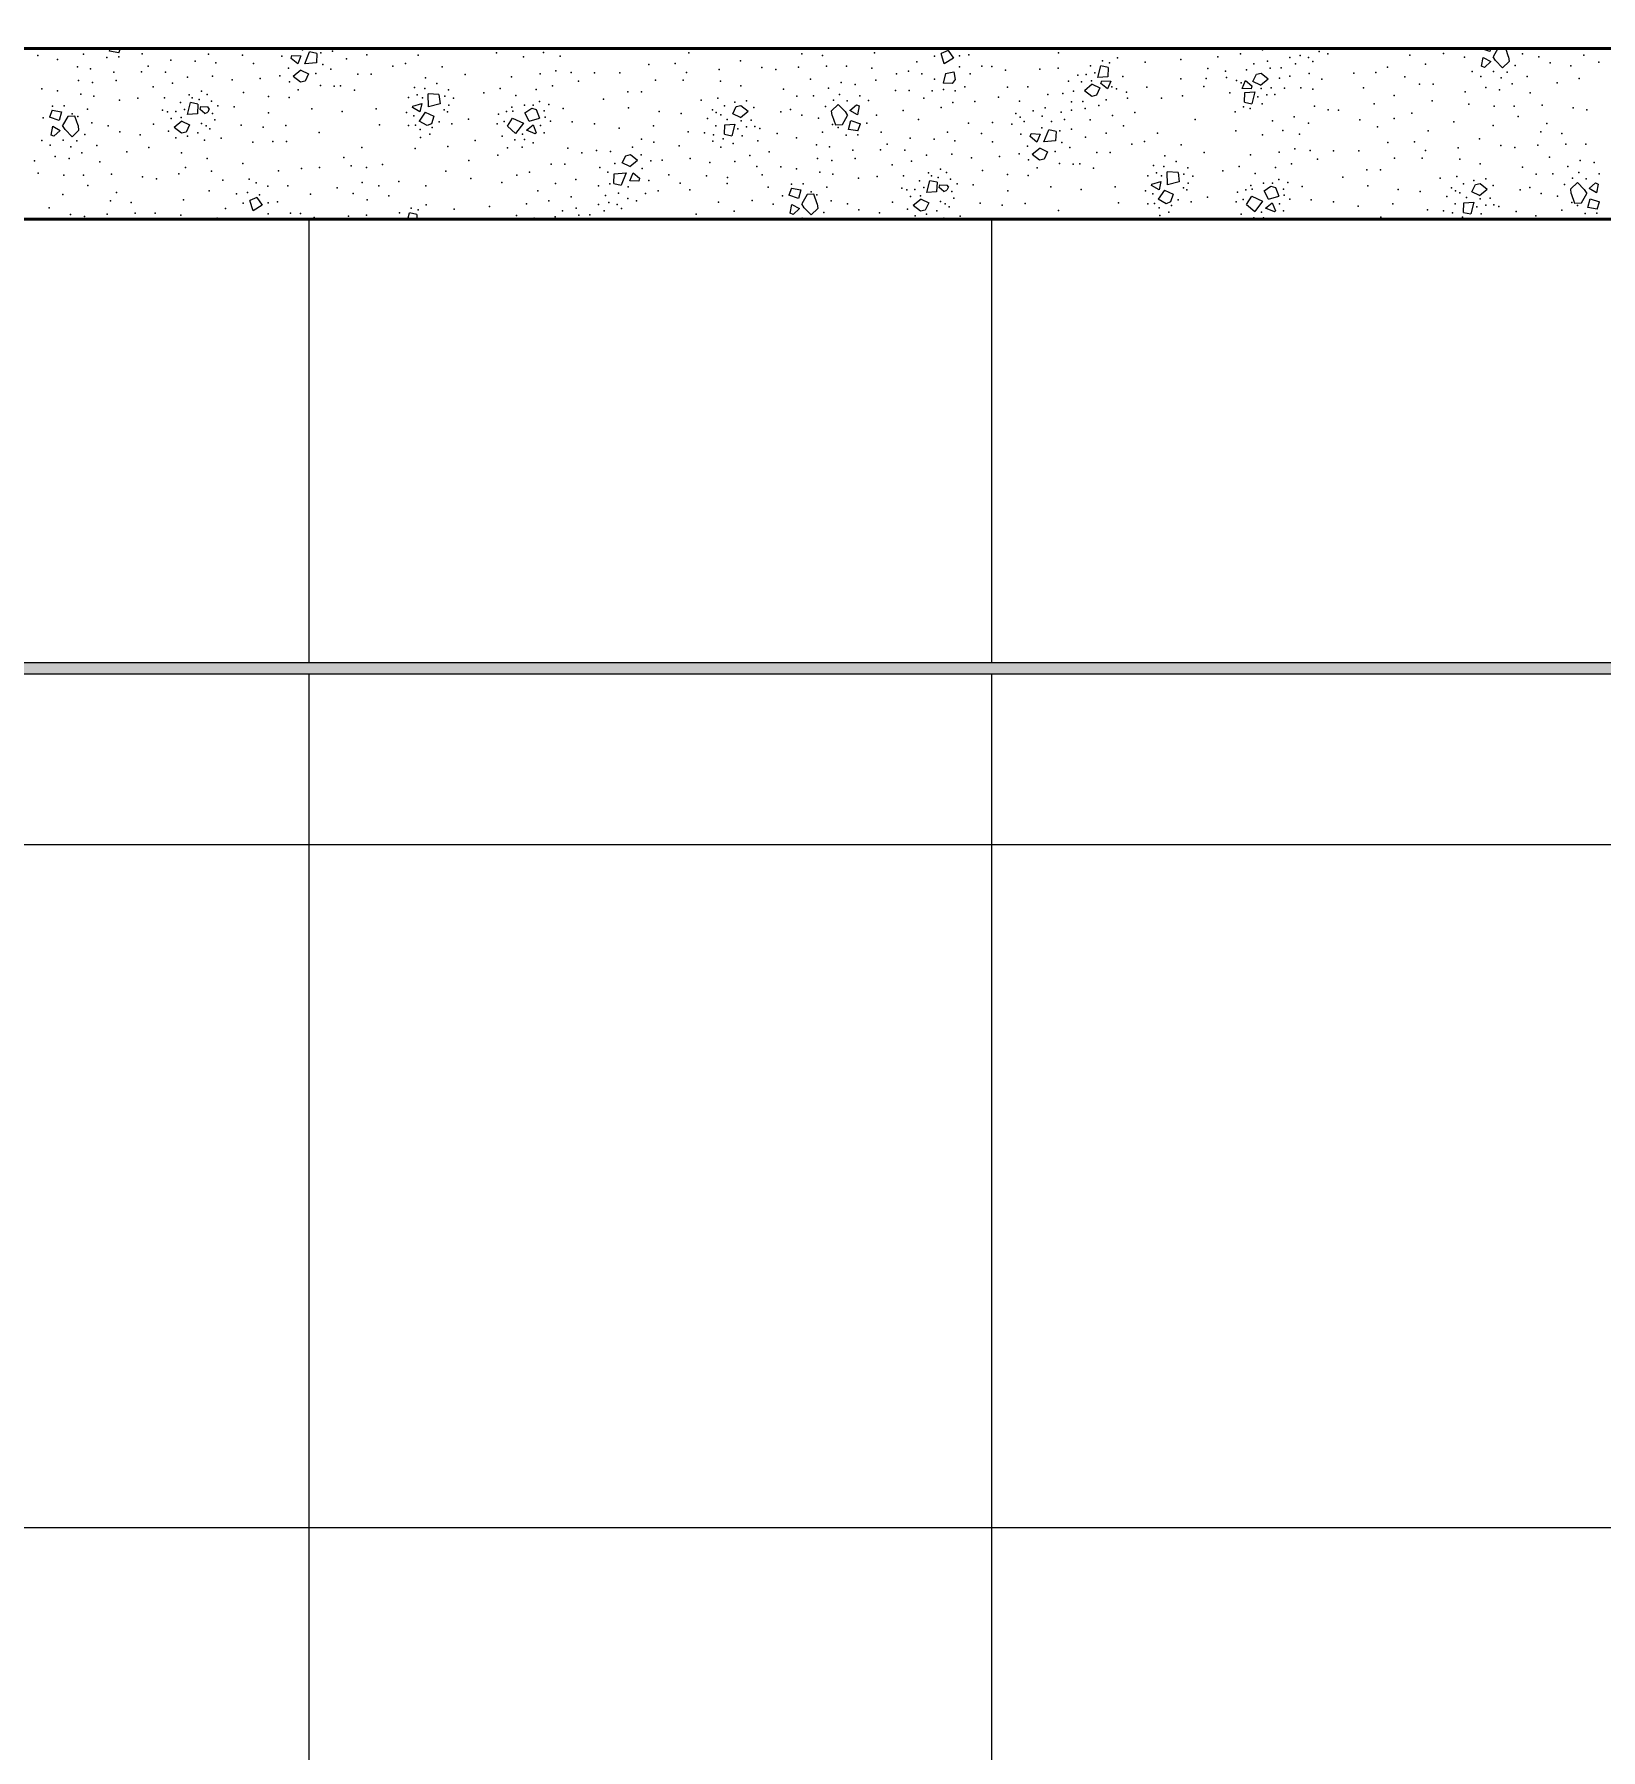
# Model space of a CAD drawing. Header units: metres. Extents: x -1.8 to 75.3, y -2 to 2.8.
# Drawn here: x 52.222 to 53.599, y 0.307 to 1.814 of the extents above; entities that cross this region are included whole.
import ezdxf

# ---------------------------------------------------------------- set-up
doc = ezdxf.new("R2010")
doc.units = ezdxf.units.M
doc.header["$MEASUREMENT"] = 0
for name, color, linetype in [('COTAS CORTE', 7, 'Continuous'), ('FORRO.EXEC', 7, 'Continuous'), ('LAJES.EST', 7, 'Continuous')]:
    doc.layers.add(name, color=color, linetype=linetype)
doc.layers.add('COTAS CORTE_Caneta_No__25', color=7, linetype='Continuous', lineweight=13, true_color=0x982312)
doc.layers.add('PAREDE CONSTRUIR_Caneta_No__97', color=7, linetype='Continuous', lineweight=13, true_color=0x6b6b6b)
for name, color, linetype, lineweight in [('FORRO.EXEC_Caneta_No__241', 7, 'Continuous', 13), ('LAJES.EST_Caneta_No__1', 7, 'Continuous', 40), ('LAJES.EST_Caneta_No__241', 7, 'Continuous', 13)]:
    doc.layers.add(name, color=color, linetype=linetype, lineweight=lineweight)
doc.styles.add('GENERATED_STYLE_1', font='arial.ttf')
doc.dimstyles.new('GENERATED_STYLE__2', dxfattribs={"dimtxt": 0.05, "dimasz": 0.02375, "dimexe": 0.18, "dimexo": 0.267183, "dimgap": 0, "dimtad": 1, "dimzin": 0, "dimdsep": 46, "dimtxsty": 'GENERATED_STYLE_1', "dimblk": 'ARROWHEAD_11', "dimblk1": 'ARROWHEAD_11', "dimblk2": 'ARROWHEAD_11', "dimcen": 0.09, "dimclrd": 256, "dimclre": 256, "dimclrt": 256, "dimadec": 0, "dimazin": 0, "dimtfac": 1, "dimtdec": 4, "dimtmove": 0, "dimatfit": 3, "dimfxl": 0, "dimtolj": 1, "dimtzin": 0, "dimarcsym": 0})

# ---------------------------------------------------------------- blocks, each defined once
blk = doc.blocks.new('*X201', base_point=(18.4635, -1.8982))
at = {"layer": 'LAJES.EST_Caneta_No__241', "color": 7, "linetype": 'Continuous', "lineweight": 13}
for p, q in [((52.288, 1.7993), (52.2887, 1.8018)), ((52.2962, 1.7979), (52.288, 1.7993)), ((52.2962, 1.7979), (52.2976, 1.8018)), ((52.4477, 1.793), (52.4483, 1.7956)), ((52.4483, 1.7956), (52.4563, 1.7952)), ((52.4563, 1.7952), (52.4535, 1.7882)), ((52.4596, 1.7883), (52.4638, 1.799)), ((52.4703, 1.7975), (52.4638, 1.799)), ((52.4703, 1.7975), (52.47, 1.7892)), ((53.0253, 1.8001), (53.0192, 1.7973)), ((53.0219, 1.7884), (53.0192, 1.7973)), ((53.0253, 1.8001), (53.03, 1.7933)), ((53.5015, 1.7991), (53.4937, 1.8018)), ((53.4943, 1.7862), (53.4957, 1.794)), ((53.4957, 1.794), (53.5023, 1.7903)), ((53.5022, 1.8018), (53.5015, 1.7991)), ((53.5086, 1.8018), (53.5044, 1.7946)), ((53.5066, 1.7911), (53.5044, 1.7946)), ((53.518, 1.7946), (53.5155, 1.8018)), ((53.518, 1.7946), (53.5185, 1.7904)), ((52.4535, 1.7882), (52.4477, 1.793)), ((52.4563, 1.7828), (52.4494, 1.7772)), ((52.4563, 1.7828), (52.4629, 1.7796)), ((52.47, 1.7892), (52.4596, 1.7883)), ((52.4629, 1.7796), (52.4599, 1.7732)), ((53.023, 1.7798), (53.0209, 1.7713)), ((53.03, 1.7933), (53.0219, 1.7884)), ((53.023, 1.7798), (53.0302, 1.7813)), ((53.0302, 1.7813), (53.0316, 1.7744)), ((53.157, 1.7762), (53.1596, 1.7865)), ((53.1661, 1.7851), (53.1596, 1.7865)), ((53.1661, 1.7851), (53.1657, 1.7768)), ((53.2933, 1.7727), (53.2964, 1.7791)), ((53.2964, 1.7791), (53.3005, 1.7801)), ((53.3005, 1.7801), (53.3068, 1.7751)), ((53.4968, 1.7852), (53.4943, 1.7862)), ((53.5023, 1.7903), (53.4968, 1.7852)), ((53.5127, 1.7848), (53.5066, 1.7911)), ((53.5185, 1.7904), (53.5127, 1.7848)), ((52.4558, 1.7722), (52.4494, 1.7772)), ((52.4599, 1.7732), (52.4558, 1.7722)), ((53.0289, 1.7711), (53.0209, 1.7713)), ((53.0316, 1.7744), (53.0289, 1.7711)), ((53.152, 1.7703), (53.1452, 1.7647)), ((53.1515, 1.7597), (53.1452, 1.7647)), ((53.152, 1.7703), (53.1587, 1.7671)), ((53.1587, 1.7671), (53.1556, 1.7607)), ((53.1657, 1.7768), (53.157, 1.7762)), ((53.1596, 1.7709), (53.1603, 1.7735)), ((53.1654, 1.7662), (53.1596, 1.7709)), ((53.1603, 1.7735), (53.1682, 1.7732)), ((53.1682, 1.7732), (53.1654, 1.7662)), ((53.2838, 1.7666), (53.2866, 1.7736)), ((53.2917, 1.7662), (53.2838, 1.7666)), ((53.2866, 1.7736), (53.2924, 1.7689)), ((53.2924, 1.7689), (53.2917, 1.7662)), ((53.3, 1.7695), (53.2933, 1.7727)), ((53.3, 1.7695), (53.3068, 1.7751)), ((52.3567, 1.7439), (52.3593, 1.7542)), ((52.3658, 1.7528), (52.3593, 1.7542)), ((52.3658, 1.7528), (52.3654, 1.7444)), ((52.3676, 1.7481), (52.3683, 1.7507)), ((52.3683, 1.7507), (52.3746, 1.7504)), ((52.3756, 1.7489), (52.3744, 1.7458)), ((52.3756, 1.7489), (52.3746, 1.7504)), ((52.5544, 1.7499), (52.5546, 1.7512)), ((52.5609, 1.7461), (52.5544, 1.7499)), ((52.5546, 1.7512), (52.5626, 1.7535)), ((52.5626, 1.7535), (52.5609, 1.7461)), ((52.5685, 1.7505), (52.5681, 1.7619)), ((52.5776, 1.7614), (52.5681, 1.7619)), ((52.5786, 1.7531), (52.5685, 1.7505)), ((52.5776, 1.7614), (52.5786, 1.7531)), ((52.6533, 1.7453), (52.6592, 1.7493)), ((52.6592, 1.7493), (52.6632, 1.7481)), ((52.836, 1.7444), (52.8391, 1.7508)), ((52.8391, 1.7508), (52.8432, 1.7518)), ((52.8432, 1.7518), (52.8495, 1.7468)), ((52.9229, 1.7471), (52.9287, 1.7527)), ((52.9287, 1.7527), (52.9348, 1.7464)), ((52.939, 1.7473), (52.9446, 1.7524)), ((52.9446, 1.7524), (52.9471, 1.7513)), ((52.9471, 1.7513), (52.9456, 1.7435)), ((53.1556, 1.7607), (53.1515, 1.7597)), ((53.2859, 1.7547), (53.2862, 1.763)), ((53.2859, 1.7547), (53.2924, 1.7533)), ((53.2862, 1.763), (53.2949, 1.7636)), ((53.2949, 1.7636), (53.2924, 1.7533)), ((52.2377, 1.7477), (52.2354, 1.7414)), ((52.2439, 1.7385), (52.2354, 1.7414)), ((52.2377, 1.7477), (52.2459, 1.7462)), ((52.2459, 1.7462), (52.2439, 1.7385)), ((52.2515, 1.742), (52.2468, 1.734)), ((52.249, 1.7305), (52.2468, 1.734)), ((52.2574, 1.7423), (52.2515, 1.742)), ((52.2604, 1.734), (52.2574, 1.7423)), ((52.2604, 1.734), (52.2609, 1.7298)), ((52.3517, 1.738), (52.3449, 1.7324)), ((52.3517, 1.738), (52.3584, 1.7348)), ((52.3584, 1.7348), (52.3553, 1.7284)), ((52.3654, 1.7444), (52.3567, 1.7439)), ((52.3717, 1.7447), (52.3676, 1.7481)), ((52.3717, 1.7447), (52.3744, 1.7458)), ((52.5656, 1.7458), (52.5602, 1.738)), ((52.5673, 1.734), (52.5602, 1.738)), ((52.5656, 1.7458), (52.5732, 1.7424)), ((52.5711, 1.7357), (52.5673, 1.734)), ((52.5732, 1.7424), (52.5711, 1.7357)), ((52.6379, 1.7334), (52.6424, 1.7405)), ((52.6424, 1.7405), (52.6519, 1.7361)), ((52.6519, 1.7361), (52.645, 1.727)), ((52.6571, 1.7379), (52.6533, 1.7453)), ((52.6546, 1.7301), (52.6605, 1.7347)), ((52.6571, 1.7379), (52.6662, 1.7406)), ((52.6605, 1.7347), (52.6632, 1.7277)), ((52.6632, 1.7481), (52.6662, 1.7406)), ((52.8286, 1.7264), (52.829, 1.7348)), ((52.829, 1.7348), (52.8377, 1.7353)), ((52.8377, 1.7353), (52.8351, 1.725)), ((52.8427, 1.7412), (52.836, 1.7444)), ((52.8427, 1.7412), (52.8495, 1.7468)), ((52.9233, 1.743), (52.9229, 1.7471)), ((52.9233, 1.743), (52.9263, 1.7346)), ((52.9263, 1.7346), (52.9323, 1.7349)), ((52.9323, 1.7349), (52.9369, 1.7429)), ((52.9348, 1.7464), (52.9369, 1.7429)), ((52.9378, 1.7307), (52.9399, 1.7384)), ((52.9456, 1.7435), (52.939, 1.7473)), ((52.9399, 1.7384), (52.9483, 1.7355)), ((52.946, 1.7293), (52.9483, 1.7355)), ((52.2367, 1.7256), (52.2381, 1.7334)), ((52.2392, 1.7246), (52.2367, 1.7256)), ((52.2381, 1.7334), (52.2447, 1.7297)), ((52.2447, 1.7297), (52.2392, 1.7246)), ((52.2551, 1.7242), (52.249, 1.7305)), ((52.2609, 1.7298), (52.2551, 1.7242)), ((52.3512, 1.7274), (52.3449, 1.7324)), ((52.3553, 1.7284), (52.3512, 1.7274)), ((52.6379, 1.7334), (52.645, 1.727)), ((52.6622, 1.7268), (52.6546, 1.7301)), ((52.6632, 1.7277), (52.6622, 1.7268)), ((52.8286, 1.7264), (52.8351, 1.725)), ((52.946, 1.7293), (52.9378, 1.7307)), ((53.0975, 1.7244), (53.0982, 1.727)), ((53.1033, 1.7196), (53.0975, 1.7244)), ((53.0982, 1.727), (53.1061, 1.7266)), ((53.1061, 1.7266), (53.1033, 1.7196)), ((53.1094, 1.7197), (53.1137, 1.7304)), ((53.1198, 1.7206), (53.1094, 1.7197)), ((53.1202, 1.7289), (53.1137, 1.7304)), ((53.1202, 1.7289), (53.1198, 1.7206)), ((52.7388, 1.7012), (52.7419, 1.7076)), ((52.7419, 1.7076), (52.746, 1.7086)), ((52.7455, 1.698), (52.7523, 1.7036)), ((52.746, 1.7086), (52.7523, 1.7036)), ((53.1061, 1.7142), (53.0993, 1.7086)), ((53.1056, 1.7036), (53.0993, 1.7086)), ((53.1097, 1.7046), (53.1056, 1.7036)), ((53.1061, 1.7142), (53.1128, 1.711)), ((53.1128, 1.711), (53.1097, 1.7046)), ((52.7314, 1.6832), (52.7317, 1.6916)), ((52.7317, 1.6916), (52.7422, 1.6925)), ((52.7422, 1.6925), (52.7379, 1.6818)), ((52.7455, 1.698), (52.7388, 1.7012)), ((52.7455, 1.6856), (52.7483, 1.6926)), ((52.7483, 1.6926), (52.7541, 1.6878)), ((53.2183, 1.6819), (53.2179, 1.6933)), ((53.2274, 1.6928), (53.2179, 1.6933)), ((53.2274, 1.6928), (53.2284, 1.6845)), ((52.7314, 1.6832), (52.7379, 1.6818)), ((52.7534, 1.6852), (52.7455, 1.6856)), ((52.7541, 1.6878), (52.7534, 1.6852)), ((52.8875, 1.6791), (52.8853, 1.6728)), ((52.8875, 1.6791), (52.8957, 1.6776)), ((52.8957, 1.6776), (52.8937, 1.6699)), ((52.9013, 1.6734), (52.8967, 1.6654)), ((52.9073, 1.6738), (52.9013, 1.6734)), ((52.9102, 1.6654), (52.9073, 1.6738)), ((53.0065, 1.6753), (53.0091, 1.6856)), ((53.0152, 1.6758), (53.0065, 1.6753)), ((53.0156, 1.6842), (53.0091, 1.6856)), ((53.0156, 1.6842), (53.0152, 1.6758)), ((53.0174, 1.6795), (53.0181, 1.6821)), ((53.0215, 1.6761), (53.0174, 1.6795)), ((53.0181, 1.6821), (53.0244, 1.6818)), ((53.0215, 1.6761), (53.0242, 1.6772)), ((53.0255, 1.6803), (53.0242, 1.6772)), ((53.0255, 1.6803), (53.0244, 1.6818)), ((53.2042, 1.6813), (53.2044, 1.6826)), ((53.2107, 1.6775), (53.2042, 1.6813)), ((53.2044, 1.6826), (53.2124, 1.6849)), ((53.2154, 1.6772), (53.21, 1.6694)), ((53.2124, 1.6849), (53.2107, 1.6775)), ((53.2154, 1.6772), (53.223, 1.6738)), ((53.2284, 1.6845), (53.2183, 1.6819)), ((53.223, 1.6738), (53.2209, 1.6671)), ((53.3031, 1.6767), (53.309, 1.6807)), ((53.3069, 1.6693), (53.3031, 1.6767)), ((53.309, 1.6807), (53.313, 1.6795)), ((53.313, 1.6795), (53.316, 1.672)), ((53.4858, 1.6758), (53.4889, 1.6822)), ((53.4925, 1.6726), (53.4858, 1.6758)), ((53.4889, 1.6822), (53.493, 1.6832)), ((53.4925, 1.6726), (53.4993, 1.6782)), ((53.493, 1.6832), (53.4993, 1.6782)), ((53.5727, 1.6785), (53.5785, 1.6841)), ((53.5731, 1.6744), (53.5727, 1.6785)), ((53.5731, 1.6744), (53.5761, 1.666)), ((53.5785, 1.6841), (53.5846, 1.6778)), ((53.5821, 1.6663), (53.5867, 1.6743)), ((53.5846, 1.6778), (53.5867, 1.6743)), ((53.5889, 1.6787), (53.5944, 1.6838)), ((53.5954, 1.6749), (53.5889, 1.6787)), ((53.5944, 1.6838), (53.5969, 1.6827)), ((53.5969, 1.6827), (53.5954, 1.6749)), ((52.4175, 1.6709), (52.4115, 1.6681)), ((52.4142, 1.6592), (52.4115, 1.6681)), ((52.4223, 1.6641), (52.4142, 1.6592)), ((52.4175, 1.6709), (52.4223, 1.6641)), ((52.8937, 1.6699), (52.8853, 1.6728)), ((52.8865, 1.657), (52.888, 1.6648)), ((52.888, 1.6648), (52.8945, 1.6611)), ((52.8945, 1.6611), (52.889, 1.656)), ((52.8988, 1.6619), (52.8967, 1.6654)), ((52.9049, 1.6556), (52.8988, 1.6619)), ((52.9107, 1.6612), (52.9049, 1.6556)), ((52.9102, 1.6654), (52.9107, 1.6612)), ((53.0015, 1.6694), (52.9947, 1.6638)), ((53.001, 1.6588), (52.9947, 1.6638)), ((53.0051, 1.6598), (53.001, 1.6588)), ((53.0015, 1.6694), (53.0082, 1.6662)), ((53.0082, 1.6662), (53.0051, 1.6598)), ((53.2171, 1.6654), (53.21, 1.6694)), ((53.2209, 1.6671), (53.2171, 1.6654)), ((53.2877, 1.6648), (53.2922, 1.6719)), ((53.2877, 1.6648), (53.2948, 1.6584)), ((53.2922, 1.6719), (53.3017, 1.6675)), ((53.3017, 1.6675), (53.2948, 1.6584)), ((53.3044, 1.6615), (53.3103, 1.6661)), ((53.3121, 1.6582), (53.3044, 1.6615)), ((53.3069, 1.6693), (53.316, 1.672)), ((53.3103, 1.6661), (53.313, 1.6591)), ((53.313, 1.6591), (53.3121, 1.6582)), ((53.4784, 1.6578), (53.4788, 1.6662)), ((53.4788, 1.6662), (53.4875, 1.6667)), ((53.4875, 1.6667), (53.4849, 1.6564)), ((53.5761, 1.666), (53.5821, 1.6663)), ((53.5876, 1.6621), (53.5897, 1.6698)), ((53.5959, 1.6607), (53.5876, 1.6621)), ((53.5897, 1.6698), (53.5981, 1.6669)), ((53.5959, 1.6607), (53.5981, 1.6669)), ((52.4207, 1.6518), (52.4224, 1.6521)), ((52.4224, 1.6521), (52.4225, 1.6518)), ((52.5504, 1.6518), (52.5518, 1.6573)), ((52.5583, 1.6559), (52.5518, 1.6573)), ((52.5583, 1.6559), (52.5581, 1.6518)), ((52.889, 1.656), (52.8865, 1.657)), ((53.4784, 1.6578), (53.4849, 1.6564))]:
    blk.add_line(p, q, dxfattribs=at)
for p in [(52.2251, 1.7957), (52.2652, 1.7969), (52.2789, 1.8011), (52.2858, 1.794), (52.2961, 1.7944), (52.3167, 1.797), (52.375, 1.7969), (52.4048, 1.7958), (52.4395, 1.7951), (52.4578, 1.8006), (52.4738, 1.7979), (52.484, 1.7995), (52.5143, 1.7961), (52.5595, 1.7959), (52.6283, 1.798), (52.6519, 1.7944), (52.6697, 1.7982), (52.6843, 1.7951), (52.7531, 1.8014), (52.7974, 1.798), (52.8967, 1.7971), (52.9149, 1.7957), (52.9607, 1.798), (53.0134, 1.795), (53.0353, 1.7954), (53.0434, 1.7963), (53.1223, 1.798), (53.1414, 1.8016), (53.2625, 1.7944), (53.2822, 1.797), (53.3018, 1.8006), (53.3348, 1.7956), (53.3421, 1.794), (53.3515, 1.7992), (53.3591, 1.797), (53.4313, 1.7959), (53.4609, 1.7973), (53.4792, 1.7943), (53.4874, 1.8014), (53.5302, 1.797), (53.5445, 1.7944), (53.5843, 1.796), (52.2423, 1.792), (52.2599, 1.7856), (52.2712, 1.784), (52.2917, 1.781), (52.3161, 1.7814), (52.3219, 1.7862), (52.3373, 1.7811), (52.342, 1.7915), (52.3632, 1.7907), (52.3815, 1.7892), (52.4145, 1.7885), (52.4454, 1.7845), (52.4695, 1.7799), (52.4755, 1.7877), (52.4825, 1.7835), (52.4963, 1.7926), (52.5062, 1.7791), (52.518, 1.7791), (52.537, 1.7862), (52.5482, 1.7886), (52.5804, 1.7858), (52.6007, 1.779), (52.6665, 1.7794), (52.6804, 1.7821), (52.6938, 1.7806), (52.7143, 1.7804), (52.7366, 1.7804), (52.7622, 1.7877), (52.7854, 1.7885), (52.7953, 1.7808), (52.824, 1.7832), (52.8428, 1.7909), (52.8615, 1.7851), (52.8737, 1.7833), (52.8939, 1.7855), (52.9185, 1.7863), (52.9359, 1.7863), (52.9583, 1.7846), (52.9798, 1.7794), (52.9904, 1.7818), (52.9977, 1.7902), (53.0021, 1.7795), (53.0352, 1.7856), (53.0447, 1.7795), (53.0548, 1.7862), (53.0638, 1.7859), (53.0758, 1.7826), (53.1058, 1.7837), (53.1219, 1.7845), (53.1506, 1.7865), (53.1544, 1.7804), (53.1611, 1.7908), (53.1671, 1.7892), (53.1743, 1.7936), (53.1986, 1.7897), (53.2298, 1.792), (53.2537, 1.7843), (53.2691, 1.7818), (53.2877, 1.7829), (53.2941, 1.7882), (53.3062, 1.7907), (53.3084, 1.7845), (53.3181, 1.7847), (53.3256, 1.7939), (53.3306, 1.7883), (53.3427, 1.7797), (53.3459, 1.7905), (53.382, 1.7801), (53.4014, 1.7808), (53.4115, 1.7854), (53.4449, 1.788), (53.486, 1.7816), (53.5048, 1.7817), (53.5168, 1.781), (53.5238, 1.7868), (53.5546, 1.7892), (53.5727, 1.7866), (53.5974, 1.7898), (52.2285, 1.7664), (52.2423, 1.7645), (52.2608, 1.7736), (52.2732, 1.7719), (52.2938, 1.7737), (52.3263, 1.7682), (52.3434, 1.7714), (52.3565, 1.7766), (52.3689, 1.7642), (52.3787, 1.7775), (52.396, 1.7742), (52.4206, 1.7755), (52.4379, 1.7777), (52.4463, 1.7726), (52.4538, 1.7656), (52.4734, 1.7694), (52.4855, 1.7686), (52.4912, 1.7691), (52.5034, 1.7651), (52.5561, 1.7676), (52.5651, 1.7665), (52.5658, 1.7761), (52.5759, 1.7711), (52.5861, 1.7654), (52.6315, 1.7666), (52.6413, 1.7769), (52.6632, 1.7658), (52.6774, 1.7689), (52.7003, 1.7732), (52.7557, 1.7638), (52.7679, 1.7741), (52.7923, 1.7741), (52.8253, 1.773), (52.8432, 1.7691), (52.8806, 1.7661), (52.9043, 1.7748), (52.9202, 1.7668), (52.9313, 1.772), (52.9435, 1.7701), (52.9616, 1.7739), (52.979, 1.7648), (52.9911, 1.7649), (53.0114, 1.7647), (53.0132, 1.7747), (53.0212, 1.7657), (53.0314, 1.7647), (53.0401, 1.7682), (53.0774, 1.7677), (53.0954, 1.7681), (53.131, 1.773), (53.1355, 1.7642), (53.1394, 1.7784), (53.1426, 1.7726), (53.1466, 1.7788), (53.1514, 1.7733), (53.1691, 1.7681), (53.1732, 1.7662), (53.179, 1.7771), (53.1999, 1.7677), (53.23, 1.775), (53.2502, 1.7685), (53.2522, 1.7754), (53.27, 1.7763), (53.2788, 1.7736), (53.2828, 1.7717), (53.3006, 1.7665), (53.3094, 1.7671), (53.3165, 1.7756), (53.321, 1.7668), (53.3258, 1.7775), (53.3353, 1.7671), (53.3459, 1.766), (53.3538, 1.7747), (53.3906, 1.7671), (53.4269, 1.777), (53.4396, 1.7703), (53.4517, 1.7704), (53.4936, 1.7773), (53.4979, 1.7674), (53.5101, 1.7656), (53.5115, 1.776), (53.5211, 1.7708), (53.5344, 1.7772), (53.5608, 1.7715), (53.5802, 1.7754), (52.2378, 1.7511), (52.2482, 1.7515), (52.2628, 1.7616), (52.2741, 1.7599), (52.2967, 1.7563), (52.313, 1.758), (52.3364, 1.7585), (52.3503, 1.7542), (52.358, 1.761), (52.3608, 1.7585), (52.3668, 1.7569), (52.374, 1.7613), (52.3777, 1.7555), (52.3834, 1.7515), (52.3975, 1.7506), (52.4057, 1.7631), (52.4278, 1.7596), (52.446, 1.7587), (52.4658, 1.7489), (52.551, 1.7586), (52.5586, 1.7611), (52.5631, 1.7584), (52.5827, 1.7599), (52.5864, 1.7519), (52.5905, 1.7582), (52.617, 1.7628), (52.6416, 1.7501), (52.6453, 1.7606), (52.6529, 1.7521), (52.6606, 1.7521), (52.666, 1.7553), (52.6743, 1.7526), (52.6868, 1.7492), (52.7224, 1.7572), (52.7437, 1.7637), (52.7443, 1.7496), (52.8082, 1.7563), (52.8228, 1.758), (52.8287, 1.7514), (52.8378, 1.7545), (52.848, 1.7559), (52.8546, 1.75), (52.8924, 1.76), (52.907, 1.7603), (52.9175, 1.7508), (52.9245, 1.7565), (52.9299, 1.7615), (52.9365, 1.7558), (52.9477, 1.7602), (52.9554, 1.756), (53.0038, 1.7582), (53.0192, 1.7498), (53.0293, 1.7544), (53.0487, 1.7552), (53.0695, 1.7589), (53.088, 1.7555), (53.1105, 1.7496), (53.1131, 1.7613), (53.1262, 1.7622), (53.1339, 1.755), (53.1436, 1.7553), (53.1458, 1.749), (53.1578, 1.7516), (53.1643, 1.7568), (53.182, 1.7635), (53.1829, 1.758), (53.213, 1.7581), (53.2314, 1.7603), (53.273, 1.7627), (53.2849, 1.7506), (53.2909, 1.749), (53.2976, 1.7594), (53.3013, 1.7533), (53.3054, 1.761), (53.3126, 1.7613), (53.3475, 1.7511), (53.3998, 1.7531), (53.4175, 1.7606), (53.4509, 1.7559), (53.4798, 1.7637), (53.483, 1.7529), (53.5054, 1.7512), (53.5228, 1.7512), (53.537, 1.7628), (53.5475, 1.752), (53.5747, 1.7497), (52.2298, 1.7408), (52.2551, 1.7444), (52.2601, 1.7419), (52.2688, 1.7486), (52.2726, 1.7365), (52.2869, 1.7338), (52.3267, 1.7354), (52.3347, 1.7476), (52.3391, 1.7461), (52.3423, 1.7403), (52.3463, 1.7464), (52.3511, 1.741), (52.3541, 1.7481), (52.3689, 1.7358), (52.3729, 1.7338), (52.3787, 1.7448), (52.3805, 1.739), (52.4038, 1.7344), (52.4279, 1.7453), (52.443, 1.7341), (52.4926, 1.7464), (52.5225, 1.7487), (52.5254, 1.7348), (52.549, 1.7454), (52.551, 1.734), (52.5555, 1.7427), (52.5569, 1.7343), (52.5778, 1.7374), (52.5823, 1.748), (52.5853, 1.7461), (52.5891, 1.7356), (52.6035, 1.7396), (52.6288, 1.7356), (52.6299, 1.744), (52.6349, 1.7377), (52.6371, 1.7463), (52.6427, 1.7467), (52.6669, 1.734), (52.6703, 1.7469), (52.671, 1.7414), (52.6758, 1.7379), (52.6948, 1.7373), (52.7143, 1.7357), (52.7664, 1.7339), (52.7713, 1.7465), (52.7906, 1.7448), (52.8138, 1.7402), (52.8181, 1.7479), (52.8212, 1.7338), (52.8215, 1.7454), (52.8255, 1.7434), (52.831, 1.7395), (52.8433, 1.7382), (52.8521, 1.7389), (52.8783, 1.7461), (52.8868, 1.7483), (52.8968, 1.7431), (52.9112, 1.7405), (52.9237, 1.735), (52.9539, 1.7362), (52.9622, 1.7432), (52.9858, 1.7473), (52.9994, 1.7393), (53.0432, 1.7361), (53.0643, 1.7367), (53.0813, 1.7353), (53.0848, 1.7448), (53.0886, 1.7413), (53.0922, 1.7377), (53.1001, 1.747), (53.1079, 1.7422), (53.1162, 1.7375), (53.1246, 1.7457), (53.1275, 1.7395), (53.1338, 1.7475), (53.1502, 1.7392), (53.1698, 1.7428), (53.1795, 1.7339), (53.1895, 1.7454), (53.2426, 1.7395), (53.2777, 1.7462), (53.3105, 1.7382), (53.3296, 1.7418), (53.3421, 1.7362), (53.3595, 1.7478), (53.3686, 1.7475), (53.3872, 1.739), (53.4173, 1.7403), (53.433, 1.745), (53.47, 1.7373), (53.5046, 1.734), (53.5265, 1.7419), (53.5516, 1.7359), (53.5869, 1.7478), (52.2284, 1.721), (52.2472, 1.7212), (52.2592, 1.7205), (52.2662, 1.7262), (52.297, 1.7286), (52.3151, 1.726), (52.3398, 1.7292), (52.3463, 1.7233), (52.3566, 1.7247), (52.3657, 1.7278), (52.3716, 1.7212), (52.3763, 1.7313), (52.3862, 1.7229), (52.414, 1.7196), (52.4231, 1.7327), (52.4317, 1.72), (52.4437, 1.72), (52.4724, 1.7281), (52.561, 1.7305), (52.5614, 1.7235), (52.5696, 1.7266), (52.5718, 1.7325), (52.6094, 1.7209), (52.6332, 1.7248), (52.6444, 1.7215), (52.651, 1.7265), (52.6529, 1.7217), (52.6604, 1.7188), (52.6703, 1.7278), (52.736, 1.7319), (52.7558, 1.7221), (52.7666, 1.7196), (52.7969, 1.7286), (52.811, 1.7277), (52.8183, 1.7203), (52.8189, 1.726), (52.8276, 1.7223), (52.8403, 1.7311), (52.8441, 1.725), (52.8481, 1.7328), (52.8553, 1.7331), (52.858, 1.7206), (52.8597, 1.7316), (52.8749, 1.7271), (52.8921, 1.7234), (52.915, 1.7283), (52.9287, 1.7325), (52.9356, 1.7255), (52.9459, 1.7258), (52.9665, 1.7284), (52.9918, 1.7229), (53.013, 1.7221), (53.0248, 1.7283), (53.0313, 1.7206), (53.0546, 1.7272), (53.0643, 1.7199), (53.0893, 1.7265), (53.1076, 1.732), (53.1236, 1.7293), (53.1254, 1.7191), (53.1338, 1.7309), (53.1461, 1.724), (53.1641, 1.7275), (53.198, 1.72), (53.2093, 1.7273), (53.2781, 1.7294), (53.3017, 1.7258), (53.3195, 1.7296), (53.3341, 1.7265), (53.4029, 1.7328), (53.412, 1.7191), (53.4353, 1.7199), (53.4472, 1.7294), (53.4926, 1.7223), (53.5465, 1.7285), (53.5647, 1.7271), (52.236, 1.7167), (52.2403, 1.7069), (52.2525, 1.705), (52.2539, 1.7154), (52.2636, 1.7102), (52.2768, 1.7166), (52.3032, 1.7109), (52.3226, 1.7148), (52.3512, 1.7101), (52.3738, 1.7051), (52.4941, 1.706), (52.51, 1.7149), (52.5566, 1.7138), (52.5854, 1.7157), (52.604, 1.7035), (52.6295, 1.7081), (52.6378, 1.7145), (52.6507, 1.7151), (52.691, 1.7141), (52.7032, 1.7101), (52.7163, 1.7121), (52.7284, 1.7114), (52.7479, 1.7151), (52.7555, 1.7082), (52.7738, 1.7037), (52.7887, 1.7161), (52.7984, 1.705), (52.8255, 1.715), (52.8363, 1.7182), (52.851, 1.7078), (52.8681, 1.711), (52.9097, 1.717), (52.9106, 1.705), (52.921, 1.7154), (52.9415, 1.7124), (52.9436, 1.7051), (52.9659, 1.7128), (52.9717, 1.7176), (52.9871, 1.7125), (53.0063, 1.708), (53.0285, 1.7089), (53.0458, 1.7056), (53.0704, 1.707), (53.0877, 1.7091), (53.0952, 1.716), (53.0961, 1.704), (53.1193, 1.7113), (53.1323, 1.7149), (53.156, 1.7105), (53.1678, 1.7105), (53.1868, 1.7176), (53.2157, 1.7075), (53.2303, 1.7172), (53.2505, 1.7104), (53.2911, 1.7083), (53.3163, 1.7108), (53.3302, 1.7135), (53.3436, 1.712), (53.3501, 1.7046), (53.3641, 1.7118), (53.3864, 1.7118), (53.4177, 1.7055), (53.4421, 1.7055), (53.4451, 1.7122), (53.4738, 1.7146), (53.4751, 1.7044), (53.5113, 1.7165), (53.5235, 1.7147), (53.5437, 1.7169), (53.5541, 1.7062), (53.5683, 1.7177), (53.5858, 1.7178), (52.2222, 1.7031), (52.2254, 1.6923), (52.2478, 1.6906), (52.2653, 1.6906), (52.2795, 1.7022), (52.2899, 1.6914), (52.3171, 1.6891), (52.3491, 1.6915), (52.3548, 1.6971), (52.3778, 1.6939), (52.4052, 1.7006), (52.4365, 1.6943), (52.4567, 1.6962), (52.4727, 1.6972), (52.5006, 1.6986), (52.514, 1.6971), (52.5279, 1.6998), (52.5837, 1.6941), (52.6462, 1.6906), (52.6574, 1.693), (52.6764, 1.7001), (52.6882, 1.7001), (52.7192, 1.6972), (52.7262, 1.693), (52.7323, 1.7008), (52.7564, 1.6962), (52.7639, 1.7031), (52.7799, 1.6907), (52.8129, 1.69), (52.8157, 1.7017), (52.8312, 1.6885), (52.8379, 1.7026), (52.8571, 1.6981), (52.8619, 1.6907), (52.8783, 1.6978), (52.8921, 1.6959), (52.9126, 1.693), (52.923, 1.7033), (52.9239, 1.6913), (52.9628, 1.6894), (52.9761, 1.6996), (52.9862, 1.69), (52.9932, 1.7028), (53.0079, 1.6924), (53.0106, 1.6899), (53.0187, 1.6956), (53.0238, 1.6927), (53.0555, 1.6945), (53.0776, 1.691), (53.0958, 1.6901), (53.1037, 1.697), (53.1232, 1.7008), (53.1353, 1.7), (53.141, 1.7005), (53.1532, 1.6965), (53.2008, 1.69), (53.2059, 1.699), (53.2084, 1.6925), (53.2129, 1.6898), (53.2149, 1.698), (53.2257, 1.7025), (53.2325, 1.6913), (53.2359, 1.6968), (53.2403, 1.6896), (53.2668, 1.6942), (53.2813, 1.698), (53.2951, 1.692), (53.313, 1.6973), (53.3272, 1.7003), (53.3722, 1.6886), (53.3935, 1.6951), (53.4055, 1.6952), (53.4726, 1.6894), (53.493, 1.7005), (53.5304, 1.6975), (53.5422, 1.6914), (53.5568, 1.6917), (53.57, 1.6982), (53.5797, 1.6929), (53.5811, 1.7034), (53.5933, 1.7015), (53.5976, 1.6916), (52.247, 1.6734), (52.2689, 1.6813), (52.2941, 1.6753), (52.3293, 1.6873), (52.3757, 1.6767), (52.3877, 1.6862), (52.3997, 1.6741), (52.4092, 1.6753), (52.4109, 1.687), (52.417, 1.6838), (52.4272, 1.6807), (52.4448, 1.681), (52.4648, 1.6739), (52.4882, 1.6794), (52.5021, 1.6744), (52.5101, 1.6841), (52.5247, 1.681), (52.5425, 1.6848), (52.5661, 1.6812), (52.6057, 1.6876), (52.6329, 1.684), (52.6647, 1.6767), (52.6801, 1.6831), (52.6981, 1.6866), (52.7178, 1.6812), (52.728, 1.6829), (52.7354, 1.6747), (52.744, 1.6802), (52.7593, 1.6745), (52.7623, 1.6857), (52.7703, 1.6768), (52.7896, 1.6834), (52.7981, 1.6777), (52.8311, 1.6832), (52.8671, 1.68), (52.8876, 1.6825), (52.898, 1.6829), (52.9049, 1.6758), (52.9186, 1.68), (52.9465, 1.6877), (52.9845, 1.679), (52.9889, 1.6775), (52.9961, 1.6778), (53.0001, 1.6856), (53.0039, 1.6795), (53.0166, 1.6883), (53.0275, 1.6869), (53.0285, 1.6762), (53.0332, 1.6829), (53.0473, 1.682), (53.0778, 1.6767), (53.1156, 1.6803), (53.1424, 1.6778), (53.1723, 1.6801), (53.1988, 1.6768), (53.2053, 1.6741), (53.2321, 1.6794), (53.2351, 1.6775), (53.2362, 1.6833), (53.2797, 1.6754), (53.2869, 1.6777), (53.2914, 1.6815), (53.2925, 1.6781), (53.3027, 1.6835), (53.3104, 1.6835), (53.3159, 1.6867), (53.3201, 1.6783), (53.3241, 1.684), (53.3366, 1.6806), (53.3942, 1.681), (53.4211, 1.6779), (53.4404, 1.6762), (53.458, 1.6877), (53.4679, 1.6793), (53.4713, 1.6768), (53.4753, 1.6748), (53.4785, 1.6828), (53.4876, 1.6859), (53.4979, 1.6873), (53.5044, 1.6814), (53.5281, 1.6775), (53.5366, 1.6797), (53.5466, 1.6745), (53.5673, 1.6822), (53.5743, 1.6879), (53.5863, 1.6872), (52.235, 1.6617), (52.2889, 1.6679), (52.3071, 1.6665), (52.353, 1.6688), (52.3899, 1.6611), (52.4056, 1.6658), (52.42, 1.6733), (52.4276, 1.6662), (52.4357, 1.6671), (52.5146, 1.6688), (52.5337, 1.6724), (52.5533, 1.6616), (52.5593, 1.66), (52.5665, 1.6644), (52.5909, 1.6605), (52.622, 1.6629), (52.6547, 1.6652), (52.6744, 1.6678), (52.6864, 1.659), (52.694, 1.6714), (52.6984, 1.6616), (52.7178, 1.6647), (52.7228, 1.6591), (52.724, 1.6727), (52.727, 1.6664), (52.7343, 1.6648), (52.7381, 1.6613), (52.7437, 1.67), (52.7513, 1.6678), (52.8235, 1.6667), (52.8371, 1.6588), (52.8531, 1.6681), (52.8714, 1.6651), (52.8797, 1.6722), (52.9099, 1.6733), (52.9224, 1.6679), (52.9368, 1.6652), (52.9468, 1.6601), (52.9765, 1.6668), (52.9896, 1.6606), (52.9921, 1.6717), (53.0009, 1.6724), (53.0155, 1.6592), (53.0187, 1.6672), (53.0227, 1.6652), (53.0261, 1.6627), (53.0304, 1.6704), (53.0536, 1.6658), (53.0729, 1.6641), (53.0929, 1.6656), (53.1222, 1.6595), (53.1752, 1.6662), (53.2008, 1.6654), (53.2067, 1.6657), (53.2108, 1.6619), (53.2216, 1.6639), (53.2276, 1.6688), (53.2389, 1.667), (53.2533, 1.671), (53.2786, 1.667), (53.2847, 1.6691), (53.3167, 1.6654), (53.3201, 1.6592), (53.3208, 1.6728), (53.3256, 1.6693), (53.3446, 1.6687), (53.3641, 1.6671), (53.3858, 1.6633), (53.4163, 1.6653), (53.4467, 1.66), (53.4608, 1.6591), (53.4637, 1.6716), (53.471, 1.6652), (53.4809, 1.6709), (53.4901, 1.6625), (53.4931, 1.6696), (53.4979, 1.6642), (53.5019, 1.6703), (53.5051, 1.6645), (53.5095, 1.663), (53.5248, 1.6585), (53.561, 1.6719), (53.5648, 1.6597), (53.5735, 1.6664), (53.5785, 1.6639), (52.2537, 1.656), (52.2659, 1.6541), (52.2861, 1.6563), (52.3107, 1.6571), (52.3282, 1.6572), (52.3506, 1.6554), (52.3827, 1.6526), (52.4274, 1.6564), (52.447, 1.657), (52.456, 1.6567), (52.468, 1.6534), (52.498, 1.6545), (52.5141, 1.6553), (52.5429, 1.6573), (52.6459, 1.6551), (52.6613, 1.6526), (52.6799, 1.6538), (52.7006, 1.6553), (52.7103, 1.6556), (52.8038, 1.6562), (52.8782, 1.6524), (52.8971, 1.6526), (52.909, 1.6519), (52.9161, 1.6576), (52.9649, 1.6574), (52.9962, 1.6547), (53.0064, 1.6561), (53.0214, 1.6526), (53.036, 1.6543), (53.2113, 1.6549), (53.2194, 1.658), (53.2592, 1.6523), (53.283, 1.6562), (53.2942, 1.6529), (53.3009, 1.658), (53.3027, 1.6531), (53.4056, 1.6535), (53.4688, 1.6574), (53.4774, 1.6537), (53.4939, 1.6564), (53.5078, 1.6521), (53.5419, 1.6548), (53.5854, 1.6569), (53.5957, 1.6572)]:
    blk.add_point(p, dxfattribs=at)
blk = doc.blocks.new('*D203', base_point=(18.4635, -1.8982))
at = {"layer": 'COTAS CORTE_Caneta_No__25', "linetype": 'Continuous', "lineweight": 13, "true_color": 0x982312}
for points in [[(50.9156, 1.2518), (50.9161, 1.2494), (50.9174, 1.2473), (50.9195, 1.246), (50.9218, 1.2455), (50.9242, 1.246), (50.9263, 1.2473), (50.9276, 1.2494), (50.9281, 1.2518), (50.9276, 1.2541), (50.9263, 1.2562), (50.9242, 1.2575), (50.9218, 1.258), (50.9195, 1.2575), (50.9174, 1.2562), (50.9161, 1.2541)], [(50.9156, -1.8982), (50.9161, -1.9006), (50.9174, -1.9027), (50.9195, -1.904), (50.9218, -1.9045), (50.9242, -1.904), (50.9263, -1.9027), (50.9276, -1.9006), (50.9281, -1.8982), (50.9276, -1.8959), (50.9263, -1.8938), (50.9242, -1.8925), (50.9218, -1.892), (50.9195, -1.8925), (50.9174, -1.8938), (50.9161, -1.8959)]]:
    blk.add_hatch(color=24, dxfattribs=at).paths.add_polyline_path(points)
at = {"layer": 'COTAS CORTE_Caneta_No__25', "color": 24, "linetype": 'Continuous', "lineweight": 13, "true_color": 0x982312}
for p, q in [((50.9156, 1.2518), (50.8984, 1.2518)), ((51.189, 1.2518), (50.9281, 1.2518)), ((50.9218, -1.892), (50.9218, 1.2455)), ((50.9156, -1.8982), (50.8984, -1.8982)), ((51.189, -1.8982), (50.9281, -1.8982)), ((50.9218, -1.9107), (50.9218, -1.9045))]:
    blk.add_line(p, q, dxfattribs=at)
for centre in [(50.9218, 1.2518), (50.9218, -1.8982)]:
    blk.add_circle(centre, 0.00625, dxfattribs=at)
at = {"layer": 'COTAS CORTE_Caneta_No__25', "color": 24, "lineweight": 13, "true_color": 0x982312, "char_height": 0.05, "attachment_point": 7, "rotation": 90, "style": 'GENERATED_STYLE_1'}
for s, insert in [('\\A1;{\\pql;\\fArial|b0|i0|c0|p0;\\W1.000000;0,01}', (50.9118, 1.112)), ('\\A1;{\\pql;\\fArial|b0|i0|c0|p0;\\W1.000000;3,15}', (50.9118, -0.4567))]:
    blk.add_mtext(s, dxfattribs=dict(at, insert=insert))
blk = doc.blocks.new('ARROWHEAD_11')
at = {"color": 0, "linetype": 'Continuous', "lineweight": 0}
blk.add_line((0, 0), (-1, 0), dxfattribs=at)
at = {"color": 0, "linetype": 'Continuous', "lineweight": 0, "const_width": 0.25, "flags": 128}
blk.add_lwpolyline([(-0.125, 0, 1), (0.125, 0, 1)], format="xyb", close=True, dxfattribs=at)
blk = doc.blocks.new('*D204', base_point=(18.4635, -1.8982))
at = {"layer": 'COTAS CORTE_Caneta_No__25', "linetype": 'Continuous', "lineweight": 13, "true_color": 0x982312}
for points in [[(50.9156, 1.2618), (50.9161, 1.2594), (50.9174, 1.2573), (50.9195, 1.256), (50.9218, 1.2555), (50.9242, 1.256), (50.9263, 1.2573), (50.9276, 1.2594), (50.9281, 1.2618), (50.9276, 1.2641), (50.9263, 1.2662), (50.9242, 1.2675), (50.9218, 1.268), (50.9195, 1.2675), (50.9174, 1.2662), (50.9161, 1.2641)], [(50.9156, 1.2518), (50.9161, 1.2494), (50.9174, 1.2473), (50.9195, 1.246), (50.9218, 1.2455), (50.9242, 1.246), (50.9263, 1.2473), (50.9276, 1.2494), (50.9281, 1.2518), (50.9276, 1.2541), (50.9263, 1.2562), (50.9242, 1.2575), (50.9218, 1.258), (50.9195, 1.2575), (50.9174, 1.2562), (50.9161, 1.2541)]]:
    blk.add_hatch(color=24, dxfattribs=at).paths.add_polyline_path(points)
at = {"layer": 'COTAS CORTE_Caneta_No__25', "color": 24, "linetype": 'Continuous', "lineweight": 13, "true_color": 0x982312}
for p, q in [((50.9156, 1.2618), (50.8984, 1.2618)), ((50.9156, 1.2518), (50.8984, 1.2518)), ((50.9218, 1.2518), (50.9218, 1.2555)), ((51.189, 1.2618), (50.9281, 1.2618)), ((51.189, 1.2518), (50.9281, 1.2518))]:
    blk.add_line(p, q, dxfattribs=at)
for centre in [(50.9218, 1.2618), (50.9218, 1.2518)]:
    blk.add_circle(centre, 0.00625, dxfattribs=at)
blk = doc.blocks.new('*D205', base_point=(18.4635, -1.8982))
at = {"layer": 'COTAS CORTE_Caneta_No__25', "linetype": 'Continuous', "lineweight": 13, "true_color": 0x982312}
for points in [[(50.9156, 1.6518), (50.9161, 1.6494), (50.9174, 1.6473), (50.9195, 1.646), (50.9218, 1.6455), (50.9242, 1.646), (50.9263, 1.6473), (50.9276, 1.6494), (50.9281, 1.6518), (50.9276, 1.6541), (50.9263, 1.6562), (50.9242, 1.6575), (50.9218, 1.658), (50.9195, 1.6575), (50.9174, 1.6562), (50.9161, 1.6541)], [(50.9156, 1.2618), (50.9161, 1.2594), (50.9174, 1.2573), (50.9195, 1.256), (50.9218, 1.2555), (50.9242, 1.256), (50.9263, 1.2573), (50.9276, 1.2594), (50.9281, 1.2618), (50.9276, 1.2641), (50.9263, 1.2662), (50.9242, 1.2675), (50.9218, 1.268), (50.9195, 1.2675), (50.9174, 1.2662), (50.9161, 1.2641)]]:
    blk.add_hatch(color=24, dxfattribs=at).paths.add_polyline_path(points)
at = {"layer": 'COTAS CORTE_Caneta_No__25', "color": 24, "linetype": 'Continuous', "lineweight": 13, "true_color": 0x982312}
for p, q in [((50.9156, 1.6518), (50.8984, 1.6518)), ((50.9218, 1.268), (50.9218, 1.6455)), ((51.189, 1.6518), (50.9281, 1.6518)), ((50.9156, 1.2618), (50.8984, 1.2618)), ((51.189, 1.2618), (50.9281, 1.2618))]:
    blk.add_line(p, q, dxfattribs=at)
for centre in [(50.9218, 1.6518), (50.9218, 1.2618)]:
    blk.add_circle(centre, 0.00625, dxfattribs=at)
at = {"layer": 'COTAS CORTE_Caneta_No__25', "color": 24, "lineweight": 13, "true_color": 0x982312, "insert": (50.9118, 1.39), "char_height": 0.05, "attachment_point": 7, "rotation": 90, "style": 'GENERATED_STYLE_1'}
blk.add_mtext('\\A1;{\\pql;\\fArial|b0|i0|c0|p0;\\W1.000000;0,39}', dxfattribs=at)
blk = doc.blocks.new('*D206', base_point=(18.4635, -1.8982))
at = {"layer": 'COTAS CORTE_Caneta_No__25', "linetype": 'Continuous', "lineweight": 13, "true_color": 0x982312}
for points in [[(50.9156, 1.8018), (50.9161, 1.7994), (50.9174, 1.7973), (50.9195, 1.796), (50.9218, 1.7955), (50.9242, 1.796), (50.9263, 1.7973), (50.9276, 1.7994), (50.9281, 1.8018), (50.9276, 1.8041), (50.9263, 1.8062), (50.9242, 1.8075), (50.9218, 1.808), (50.9195, 1.8075), (50.9174, 1.8062), (50.9161, 1.8041)], [(50.9156, 1.6518), (50.9161, 1.6494), (50.9174, 1.6473), (50.9195, 1.646), (50.9218, 1.6455), (50.9242, 1.646), (50.9263, 1.6473), (50.9276, 1.6494), (50.9281, 1.6518), (50.9276, 1.6541), (50.9263, 1.6562), (50.9242, 1.6575), (50.9218, 1.658), (50.9195, 1.6575), (50.9174, 1.6562), (50.9161, 1.6541)]]:
    blk.add_hatch(color=24, dxfattribs=at).paths.add_polyline_path(points)
at = {"layer": 'COTAS CORTE_Caneta_No__25', "color": 24, "linetype": 'Continuous', "lineweight": 13, "true_color": 0x982312}
for p, q in [((50.9218, 1.808), (50.9218, 1.8143)), ((50.9156, 1.8018), (50.8984, 1.8018)), ((50.9218, 1.658), (50.9218, 1.7955)), ((51.189, 1.8018), (50.9281, 1.8018)), ((50.9156, 1.6518), (50.8984, 1.6518)), ((51.189, 1.6518), (50.9281, 1.6518))]:
    blk.add_line(p, q, dxfattribs=at)
for centre in [(50.9218, 1.8018), (50.9218, 1.6518)]:
    blk.add_circle(centre, 0.00625, dxfattribs=at)
at = {"layer": 'COTAS CORTE_Caneta_No__25', "color": 24, "lineweight": 13, "true_color": 0x982312, "insert": (50.9118, 1.66), "char_height": 0.05, "attachment_point": 7, "rotation": 90, "style": 'GENERATED_STYLE_1'}
blk.add_mtext('\\A1;{\\pql;\\fArial|b0|i0|c0|p0;\\W1.000000;0,15}', dxfattribs=at)

msp = doc.modelspace()

# ---------------------------------------------------------------- hatches: boundary and pattern name
at = {"layer": 'FORRO.EXEC', "linetype": 'Continuous', "lineweight": 0, "true_color": 0xffffff}
msp.add_hatch(color=7, dxfattribs=at).paths.add_polyline_path([(55.5637, 1.2618), (51.2632, 1.2618), (51.2632, 1.2518), (55.5637, 1.2518)])
at = {"layer": 'PAREDE CONSTRUIR_Caneta_No__97', "linetype": 'Continuous', "lineweight": 13, "true_color": 0x6b6b6b}
h = msp.add_hatch(dxfattribs=at)
h.set_pattern_fill('Ceramica_60_x_60_000c', color=251, style=0, pattern_type=2)
h.set_pattern_definition([(0, (51.2632, -1.89824), (0, 0.6), []), (90, (51.2632, -1.89824), (-0.6, 0), [])])
h.paths.add_polyline_path([(51.2632, 1.6518), (51.2632, 1.2618), (53.3644, 1.2618), (53.3644, 1.6518)])
h = msp.add_hatch(dxfattribs=at)
h.set_pattern_fill('Ceramica_60_x_60_000c', color=251, style=0, pattern_type=2)
h.set_pattern_definition([(0, (51.2632, -1.89824), (0, 0.6), []), (90, (51.2632, -1.89824), (-0.6, 0), [])])
h.paths.add_polyline_path([(53.3644, 1.6518), (53.3644, 1.2618), (55.5637, 1.2618), (55.5637, 1.2518), (55.6737, 1.2518), (55.6737, 1.6518)])
h = msp.add_hatch(dxfattribs=at)
h.set_pattern_fill('Ceramica_60_x_60_000c', color=251, style=0, pattern_type=2)
h.set_pattern_definition([(6e-15, (51.2632, -1.89824), (0, 0.6), []), (90, (51.2632, -1.89824), (-0.6, 0), [])])
h.paths.add_polyline_path([(51.2632, -1.8982), (53.3644, -1.8982), (53.3644, 1.2518), (51.2632, 1.2518), (51.2632, 1.1418), (51.2732, 1.1418), (51.2732, 0.2618), (51.2632, 0.2618), (51.2632, -0.8982), (51.7042, -0.8982), (51.7042, -0.8142), (51.7042, -0.8034), (51.7042, -0.7724), (51.7053, -0.7679), (51.7086, -0.7645), (51.713, -0.7632), (51.7176, -0.7644), (51.7209, -0.7676), (51.7222, -0.7721), (51.7222, -0.8058), (51.7222, -0.8142), (51.7222, -0.8982), (53.3632, -0.8982), (53.3632, -1.0982), (51.9134, -1.0982), (51.9134, -1.1532), (51.7524, -1.1532), (51.7524, -1.1582), (51.7528, -1.1582), (51.7524, -1.1585), (51.7524, -1.1882), (51.6705, -1.1882), (51.6705, -1.1585), (51.6701, -1.1582), (51.6705, -1.1582), (51.6705, -1.1532), (51.5094, -1.1532), (51.5094, -1.0982), (51.2632, -1.0982)])
h = msp.add_hatch(dxfattribs=at)
h.set_pattern_fill('Ceramica_60_x_60_000c', color=251, style=0, pattern_type=2)
h.set_pattern_definition([(0, (51.2632, -1.89824), (0, 0.6), []), (90, (51.2632, -1.89824), (-0.6, 0), [])])
h.paths.add_polyline_path([(55.5637, 1.2518), (53.3644, 1.2518), (53.3644, -1.8982), (55.5447, -1.8982), (55.5447, 0.2718), (55.5447, 0.3218), (55.5637, 0.3218)])

# ---------------------------------------------------------------- linework, layer by layer
at = {"layer": 'FORRO.EXEC_Caneta_No__241', "color": 7, "linetype": 'Continuous', "lineweight": 13}
for p, q in [((55.5637, 1.2618), (51.2632, 1.2618)), ((55.5637, 1.2518), (51.2632, 1.2518))]:
    msp.add_line(p, q, dxfattribs=at)
at = {"layer": 'LAJES.EST_Caneta_No__1', "color": 7, "linetype": 'Continuous', "lineweight": 40}
for p, q in [((55.7037, 1.8018), (51.2632, 1.8018)), ((55.7037, 1.6518), (51.2632, 1.6518))]:
    msp.add_line(p, q, dxfattribs=at)

# ---------------------------------------------------------------- block references
at = {"layer": 'LAJES.EST', "lineweight": 0}
msp.add_blockref('*X201', (18.4635, -1.8982), dxfattribs=at)

# ---------------------------------------------------------------- dimensions: what is measured, and where the dimension line sits
at = {"layer": 'COTAS CORTE', "color": 24, "linetype": 'Continuous', "lineweight": 13, "true_color": 0x982312}
for base, p1, p2, picture, middle in [((50.9218, 1.8018), (53.4835, 1.6518), (53.4835, 1.8018), '*D206', (50.8868, 1.7248)), ((50.9218, 1.6518), (53.4135, 1.2618), (53.4835, 1.6518), '*D205', (50.8868, 1.4548)), ((50.9218, 1.2618), (53.4135, 1.2518), (53.4135, 1.2618), '*D204', (50.8868, 1.1768)), ((50.9218, 1.2518), (51.0632, -1.8982), (53.4135, 1.2518), '*D203', (50.8868, -0.392))]:
    dim = msp.add_linear_dim(base=base, p1=p1, p2=p2, angle=90, dimstyle='GENERATED_STYLE__2', dxfattribs=at)
    dim.commit()
    dim.dimension.update_dxf_attribs({"geometry": picture, "text_midpoint": middle, "dimtype": 160, "text_rotation": 90})

doc.saveas('drawing.dxf')
